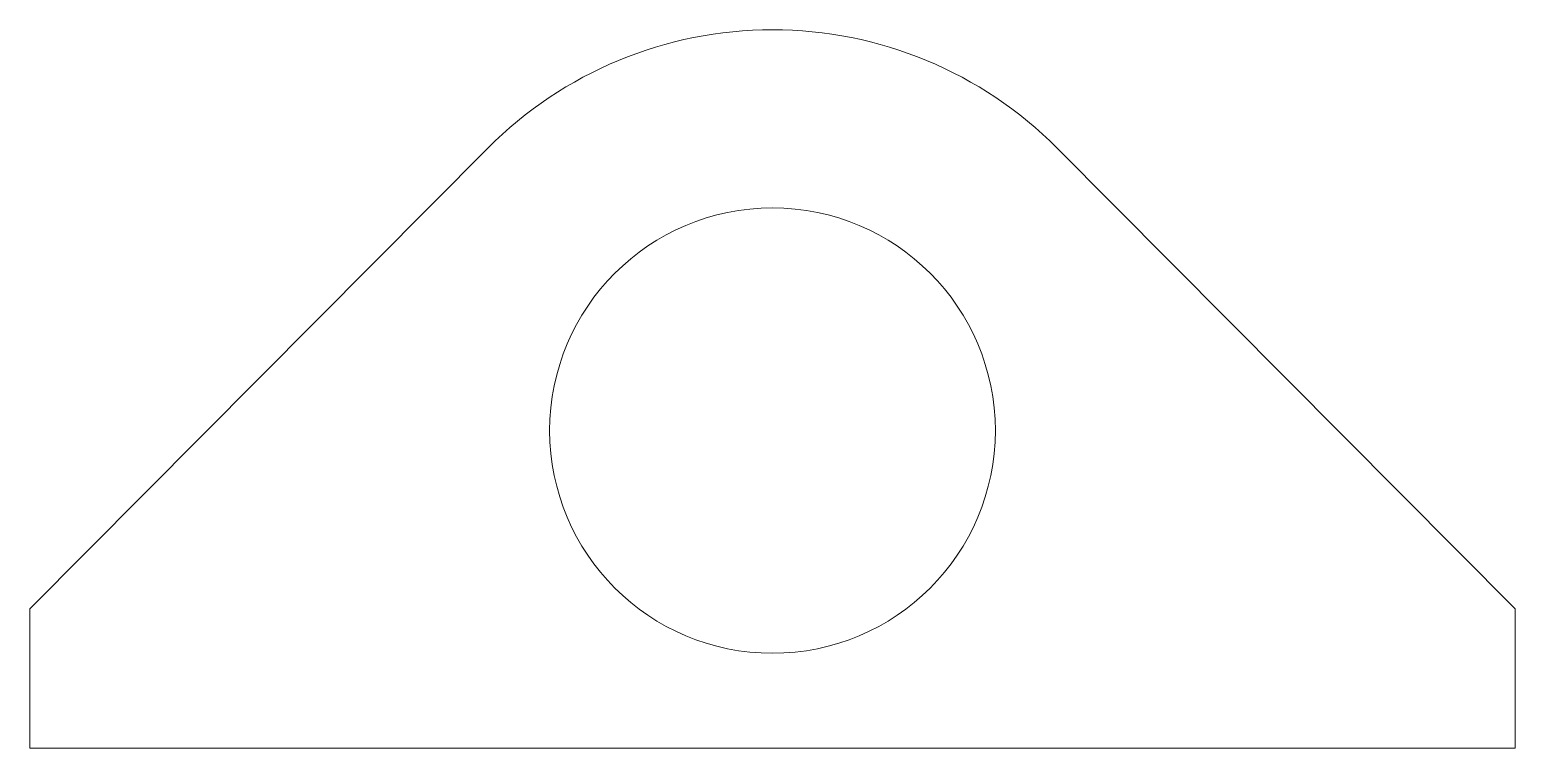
# Model space of a CAD drawing. Header units: millimetres. Extents: x -25 to 25, y -10.7 to 13.5.
import ezdxf

# ---------------------------------------------------------------- set-up
doc = ezdxf.new("R2010")
doc.units = ezdxf.units.MM
doc.layers.get('0').update_dxf_attribs({"lineweight": 0, "true_color": 0xffffff})

msp = doc.modelspace()

# ---------------------------------------------------------------- linework, layer by layer
for p, q in [((-25, -6), (-9.574, 9.518)), ((25, -6), (9.574, 9.518)), ((-25, -6), (-25, -10.7)), ((25, -6), (25, -10.7)), ((-7, -10.7), (-25, -10.7)), ((-7, -10.7), (7, -10.7)), ((7, -10.7), (25, -10.7))]:
    msp.add_line(p, q)
msp.add_circle((0, 0), 7.5)
for radius, start, end in [(13.5, 44.83, 135.17), (0, 0, 0)]:
    msp.add_arc((0, 0), radius, start, end)

doc.saveas('drawing.dxf')
